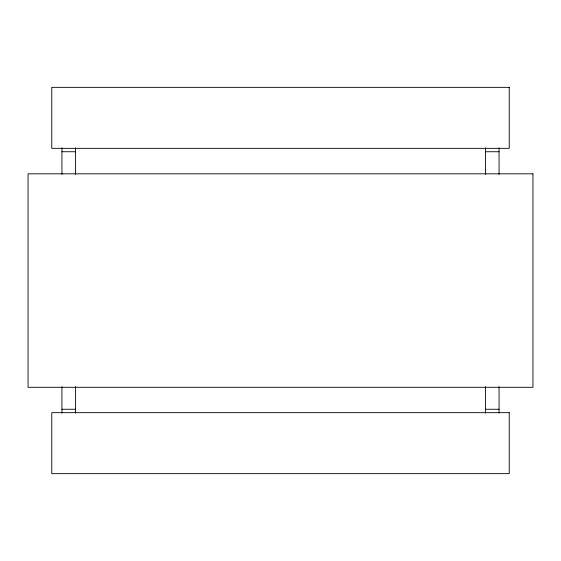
<?xml version="1.0" encoding="UTF-8"?>
<svg xmlns="http://www.w3.org/2000/svg" width="561" height="561" viewBox="0 0 561 561"><rect width="100%" height="100%" fill="white"/><g stroke="black" fill="none" stroke-linecap="round" stroke-linejoin="round"><path stroke-width="0.84" d="M61.934 151.736L75.49 151.736M485.51 151.736L499.066 151.736M61.934 409.264L75.49 409.264M485.51 409.264L499.066 409.264M499.066 147.845L499.066 174.415M499.066 386.585L499.066 413.155M485.51 147.845L485.51 174.415M485.51 386.585L485.51 413.155M75.49 147.845L75.49 174.415M75.49 386.585L75.49 413.155M61.934 147.845L61.934 174.415M61.934 386.585L61.934 413.155M509.227 87.348L51.773 87.348L51.773 148.342L509.227 148.342L509.227 87.348M532.95 173.819L28.05 173.819L28.05 387.3L532.95 387.3L532.95 173.819M509.227 412.658L51.773 412.658L51.773 473.652L509.227 473.652L509.227 412.658"/></g></svg>
